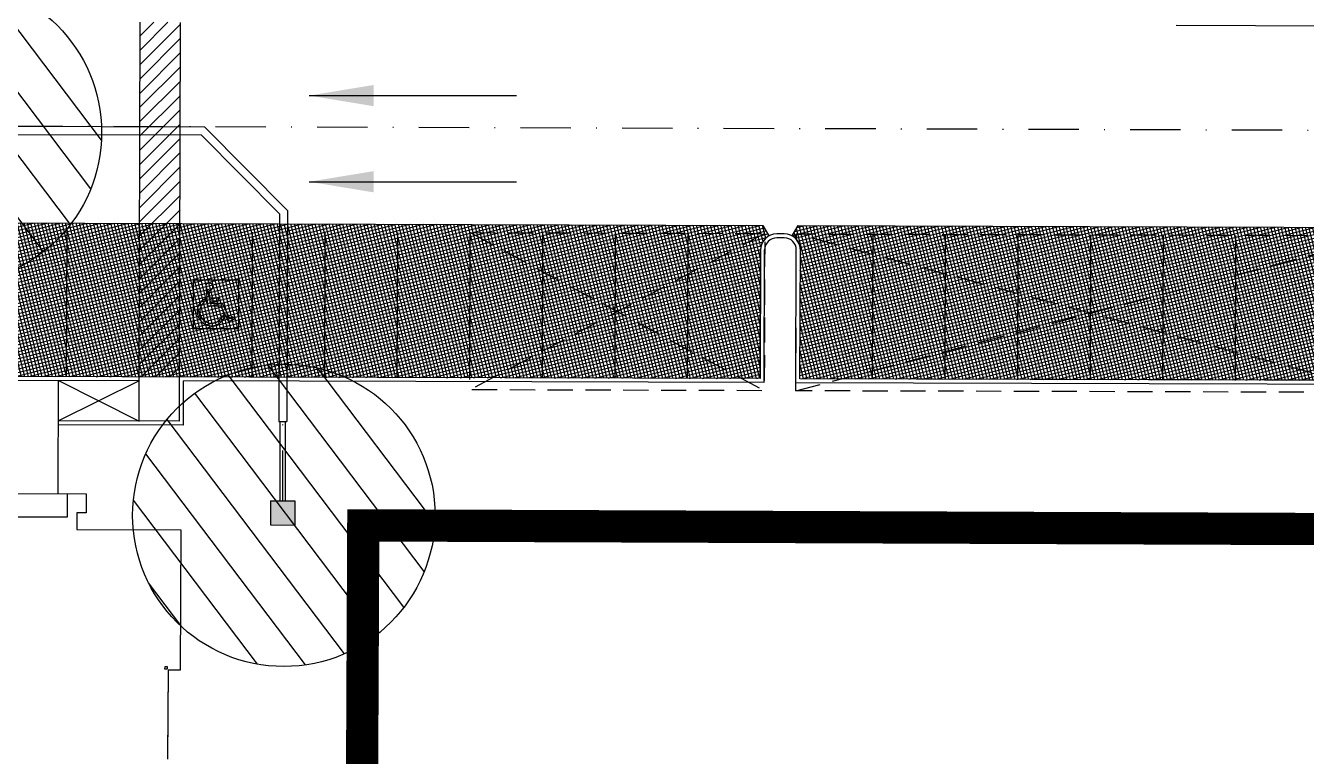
# Model space of a CAD drawing. Header units: feet. Extents: x 26064 to 27719, y 16802 to 28989.
# Drawn here: x 27265.3 to 27424.1, y 17085.6 to 17176.2 of the extents above; entities that cross this region are included whole.
import ezdxf

# ---------------------------------------------------------------- set-up
doc = ezdxf.new("R2010")
doc.units = ezdxf.units.FT
doc.header["$LTSCALE"] = 50
doc.header["$MEASUREMENT"] = 0
for name, pattern in [('CENTERPL', [0.25, 0.125, -0.0625, 0, -0.0625]), ('DASHED', [0.75, 0.5, -0.25]), ('HIDDEN', [0.375, 0.25, -0.125]), ('HIDDEN25', [0.0938, 0.0625, -0.0313])]:
    doc.linetypes.add(name, pattern=pattern)
for name, color, linetype in [('ALT-SD CL', 252, 'CENTERPL'), ('ALT-SD STRUCTURE', 252, 'Continuous'), ('ALT-SD-OUTER', 252, 'Continuous'), ('BUILDING-INTERIOR', 251, 'Continuous'), ('BUILDINGS', 5, 'Continuous'), ('CANOPY', 7, 'HIDDEN25'), ('CL-ROADS', 9, 'CENTERPL'), ('CONC-5INCH-BOUNDS', 251, 'Continuous'), ('CONC-5INCH-HATCH', 251, 'Continuous'), ('CURB-B', 4, 'Continuous'), ('CURB-F', 32, 'Continuous'), ('DEMO-UTILITY', 1, 'Continuous'), ('INLET PROTECTION', 1, 'HIDDEN'), ('PAINT-MARKINGS', 32, 'Continuous'), ('PARKSTRIPES', 32, 'Continuous'), ('SD-OUTER-PRIVATE', 6, 'Continuous'), ('SD-STRUCTURE', 6, 'Continuous'), ('SIDEWALK', 9, 'Continuous')]:
    doc.layers.add(name, color=color, linetype=linetype)
doc.styles.add('ls80', font='simplex', dxfattribs={"oblique": 15, "height": 4})
doc.dimstyles.new('dim', dxfattribs={"dimtxt": 0.18, "dimasz": 0.16, "dimexe": 0.0625, "dimexo": 0.0625, "dimgap": 0.03, "dimtad": 3, "dimdec": 4, "dimzin": 0, "dimdsep": 46, "dimtxsty": 'ls80', "dimcen": 0.09, "dimclrd": 256, "dimclre": 256, "dimclrt": 256, "dimaunit": 1, "dimadec": 4, "dimazin": 0, "dimtfac": 1, "dimtdec": 4, "dimtofl": 0, "dimtmove": 2, "dimatfit": 3, "dimfxl": 0, "dimtolj": 1, "dimtzin": 0, "dimlwd": -1, "dimlwe": -1, "dimarcsym": 0})

# ---------------------------------------------------------------- blocks, each defined once
blk = doc.blocks.new('ADA-marking')
for p, q in [((-2.84, 3), (-2.84, -3)), ((2.84, 3), (-2.84, 3)), ((-1.26, 2.37), (-1.04, -0.16)), ((-0.89, 1.74), (-0.81, 0.79)), ((2.84, -3), (2.84, 3)), ((-1.4, 0.7), (-1.37, 0.35)), ((0.32, 0.79), (-0.81, 0.79)), ((-0.78, 0.47), (-0.75, 0.16)), ((-0.78, 0.47), (0.32, 0.47)), ((-0.75, 0.16), (0.74, 0.16)), ((0.32, 0.47), (0.32, 0.79)), ((0.74, 0.16), (1.68, -1.69)), ((-1.04, -0.16), (0.54, -0.16)), ((0.54, -0.16), (1.53, -2.1)), ((0.81, -1.32), (1, -1.68)), ((1.68, -1.69), (2.14, -1.48)), ((2.14, -1.48), (2.27, -1.77)), ((-2.84, -3), (2.84, -3)), ((1.53, -2.1), (2.27, -1.77))]:
    blk.add_line(p, q)
for centre, radius, start, end in [((-0.85, 2.19), 0.454, 264.3974, 156.5932), ((-0.57, -0.87), 1.77, 117.8826, 332.6359), ((-0.57, -0.87), 1.46, 123.2395, 342.159)]:
    blk.add_arc(centre, radius, start, end)

msp = doc.modelspace()

# ---------------------------------------------------------------- hatches: boundary and pattern name
at = {"layer": 'CONC-5INCH-HATCH'}
h = msp.add_hatch(dxfattribs=at)
h.set_pattern_fill('ANSI37', scale=3.33, angle=329.2625, style=0)
h.set_pattern_definition([(14.2625, (99.4594, -0.35243), (-0.102549323, 0.403420003), []), (104.2625, (99.4594, -0.35243), (-0.403420003, -0.102549323), [])])
edge = h.paths.add_edge_path()
edge.add_line((27356.43768, 17148.40491), (27356.39109, 17132.44327))
edge.add_line((27356.39109, 17132.44327), (27261.3875, 17132.72055))
edge.add_line((27261.3875, 17132.72055), (27261.4342, 17148.72329))
edge.add_arc((27259.43387, 17148.70513), 2.00042, 0.5201659, 74.1236902)
edge.add_line((27259.9811, 17150.62924), (27260.61558, 17151.75863))
edge.add_line((27260.61558, 17151.75863), (27356.72463, 17151.4512))
edge.add_line((27356.72463, 17151.4512), (27357.45879, 17150.14315))
edge.add_arc((27358.43767, 17148.39907), 2, 119.3037869, 179.8327778)
h = msp.add_hatch(dxfattribs=at)
h.set_pattern_fill('ANSI37', scale=3.33, angle=329.2625, style=0)
edge = h.paths.add_edge_path()
edge.add_line((27433.3759, 17151.20601), (27433.31958, 17132.21875))
edge.add_line((27433.31958, 17132.21875), (27361.31868, 17132.42889))
edge.add_line((27361.31868, 17132.42889), (27361.36527, 17148.39053))
edge.add_arc((27359.36528, 17148.39637), 2, 359.8327778, 420.3210206)
edge.add_line((27360.35556, 17150.13399), (27361.09827, 17151.43721))
edge.add_line((27361.09827, 17151.43721), (27433.3759, 17151.20601))
at = {"layer": 'INLET PROTECTION', "linetype": 'Continuous'}
h = msp.add_hatch(dxfattribs=at)
h.set_pattern_fill('ANSI31', scale=37.499998, angle=262.0889784, style=0)
h.set_pattern_definition([(307.088978, (51366.973, -6101.758), (3.7392183, 2.82681806), [])])
edge = h.paths.add_edge_path()
edge.add_arc((27255.98462, 17162.9681), 18.75, 0, 360)
h = msp.add_hatch(dxfattribs=at)
h.set_pattern_fill('ANSI31', scale=37.499998, angle=262.0889784, style=0)
h.set_pattern_definition([(307.088978, (51408.3142, -6149.246), (3.7392183, 2.82681806), [])])
edge = h.paths.add_edge_path()
edge.add_arc((27297.32598, 17115.48002), 18.75, 0, 360)
at = {"layer": 'PAINT-MARKINGS'}
h = msp.add_hatch(dxfattribs=at)
h.set_pattern_fill('ANSI31', scale=10, style=0)
h.paths.add_polyline_path([(27284.51976, 17176.63301), (27279.51978, 17176.6476), (27279.39142, 17132.668), (27284.3914, 17132.65341)])

# ---------------------------------------------------------------- linework, layer by layer
at = {"layer": 'ALT-SD CL', "color": 7}
msp.add_line((27297.18278, 17117.28457), (27297.21148, 17127.11597), dxfattribs=at)
at = {"layer": 'ALT-SD STRUCTURE', "color": 7}
for p, q in [((27295.68279, 17117.28895), (27295.67403, 17114.28896)), ((27295.68279, 17117.28895), (27298.68278, 17117.28019)), ((27298.68278, 17117.28019), (27298.67402, 17114.28021)), ((27295.67403, 17114.28896), (27298.67402, 17114.28021))]:
    msp.add_line(p, q, dxfattribs=at)
msp.add_solid([(27295.68279, 17117.28895), (27298.68278, 17117.28019), (27295.67403, 17114.28896), (27298.67402, 17114.28021)], dxfattribs=at)
at = {"layer": 'ALT-SD-OUTER', "color": 7}
for p, q in [((27296.84978, 17117.28554), (27296.87848, 17127.11694)), ((27297.51578, 17117.2836), (27297.54447, 17127.11499))]:
    msp.add_line(p, q, dxfattribs=at)
at = {"layer": 'BUILDING-INTERIOR', "color": 7, "ltscale": 12}
for p, q in [((27270.48194, 17115.28646), (27270.49342, 17118.13952)), ((27263.19312, 17115.31579), (27270.48194, 17115.28646)), ((27282.58896, 17096.41142), (27282.5903, 17096.74462)), ((27282.83886, 17096.41041), (27282.58896, 17096.41142)), ((27282.5903, 17096.74462), (27282.8402, 17096.74362)), ((27282.8402, 17096.74362), (27282.83886, 17096.41041))]:
    msp.add_line(p, q, dxfattribs=at)
msp.add_lwpolyline([(27260.87217, 17118.17823), (27272.82585, 17118.13013), (27272.81647, 17115.7977), (27271.67108, 17115.80231), (27271.66278, 17113.74061), (27284.53279, 17113.68883), (27284.46272, 17096.27892), (27282.9633, 17096.28495), (27282.91889, 17085.24758)], dxfattribs=at)
at = {"layer": 'BUILDINGS', "color": 7, "flags": 128}
msp.add_lwpolyline([(27260.87217, 17118.17823), (27272.82585, 17118.13013), (27272.81647, 17115.7977), (27271.67108, 17115.80231), (27271.66278, 17113.74061), (27284.53279, 17113.68883), (27284.46272, 17096.27892), (27282.9633, 17096.28495), (27282.92023, 17085.58079)], dxfattribs=at)
at = {"layer": 'CANOPY', "color": 7}
for p, q in [((27356.94363, 17150.44173), (27320.38687, 17131.04834)), ((27320.44378, 17150.54826), (27356.88671, 17130.94182)), ((27360.81431, 17130.93035), (27433.872, 17150.17892)), ((27433.8152, 17130.71729), (27360.87111, 17150.39198))]:
    msp.add_line(p, q, dxfattribs=at)
at = {"layer": 'CANOPY', "color": 7, "flags": 128}
for points in [[(27320.44378, 17150.54826), (27356.94363, 17150.44173), (27356.88671, 17130.94182), (27320.38687, 17131.04834)], [(27360.81431, 17130.93035), (27360.87111, 17150.39198), (27433.872, 17150.17892), (27433.8152, 17130.71729)]]:
    msp.add_lwpolyline(points, close=True, dxfattribs=at)
at = {"layer": 'CL-ROADS', "color": 7}
msp.add_line((27496.7048, 17163.0035), (27150.20272, 17164.11188), dxfattribs=at)
at = {"layer": 'CONC-5INCH-BOUNDS', "color": 7, "flags": 128}
for points in [[(27356.43768, 17148.40491), (27356.39109, 17132.44327), (27261.3875, 17132.72055), (27261.4342, 17148.72329, 0.332672804), (27259.9811, 17150.62924), (27260.61558, 17151.75863), (27356.72463, 17151.4512), (27357.45879, 17150.14315, 0.270424604)], [(27433.3759, 17151.20601), (27433.31958, 17132.21875), (27361.31868, 17132.42889), (27361.36527, 17148.39053, 0.270233814), (27360.35556, 17150.13399), (27361.09827, 17151.43721), (27433.3759, 17151.20601)]]:
    msp.add_lwpolyline(points, format="xyb", close=True, dxfattribs=at)
at = {"layer": 'CURB-B', "color": 7, "flags": 128}
for points in [[(27356.88963, 17131.94181), (27356.93768, 17148.40345)], [(27359.36966, 17149.89636), (27358.44205, 17149.89907)], [(27360.81723, 17131.93035), (27360.86527, 17148.39199)], [(27279.38996, 17132.168), (27279.39142, 17132.668)], [(27279.38996, 17132.168), (27260.88604, 17132.22201)], [(27284.87389, 17126.65197), (27284.88994, 17132.15195)], [(27356.88963, 17131.94181), (27284.88994, 17132.15195)], [(27433.81812, 17131.71729), (27360.81723, 17131.93035)], [(27284.87389, 17126.65197), (27269.37395, 17126.69721)]]:
    msp.add_lwpolyline(points, dxfattribs=at)
for points in [[(27358.44205, 17149.89907, 0.414213562), (27356.93768, 17148.40345)], [(27360.86527, 17148.39199, 0.414213562), (27359.36966, 17149.89636)]]:
    msp.add_lwpolyline(points, format="xyb", dxfattribs=at)
at = {"layer": 'CURB-F', "color": 7}
for p, q in [((27496.77055, 17175.97195), (27407.95875, 17176.23115)), ((27359.37112, 17150.39636), (27358.44351, 17150.39907)), ((27356.39109, 17132.44327), (27356.43768, 17148.40491)), ((27361.31868, 17132.42889), (27361.36527, 17148.39053)), ((27356.39109, 17132.44327), (27261.3875, 17132.72055)), ((27284.37535, 17127.15343), (27284.3914, 17132.65341)), ((27433.31958, 17132.21875), (27361.31868, 17132.42889)), ((27284.37535, 17127.15343), (27269.37541, 17127.19721))]:
    msp.add_line(p, q, dxfattribs=at)
for centre, start, end in [((27358.43767, 17148.39907), 89.8327778, 179.8327778), ((27359.36528, 17148.39637), 359.8327778, 89.8327778)]:
    msp.add_arc(centre, 2, start, end, dxfattribs=at)
at = {"layer": 'DEMO-UTILITY', "color": 1, "linetype": 'DASHED', "const_width": 4}
for points in [[(27139.07639, 16837.55616), (27136.77996, 16836.40038), (27176.86763, 16836.40038), (27177.08777, 16899.81834), (27306.13781, 16899.37037), (27307.17391, 17114.23636), (27497.1933, 17113.50827), (27496.89571, 17057.7123), (27575.39252, 17057.1509), (27578.04835, 18013.41051), (27578.04835, 18043.90918), (26750.68492, 18040.58724), (26748.26576, 18022.94146), (26393.41176, 18022.94146)], [(26551.80235, 16901.98887), (27136.77996, 16899.95826), (27136.77996, 16836.40038), (27176.86763, 16836.40038), (27177.08777, 16899.81834), (27306.13781, 16899.37037), (27307.17391, 17114.23636), (27497.1933, 17113.50827), (27496.89571, 17057.7123), (27575.39252, 17057.1509), (27575.39252, 17057.1509)]]:
    msp.add_lwpolyline(points, dxfattribs=at)
at = {"layer": 'INLET PROTECTION', "color": 7, "linetype": 'Continuous'}
for centre in [(27255.98462, 17162.9681), (27297.32598, 17115.48002)]:
    msp.add_circle(centre, 18.75, dxfattribs=at)
at = {"layer": 'PAINT-MARKINGS', "color": 7}
for p, q in [((27279.39142, 17132.668), (27279.51978, 17176.6476)), ((27284.3914, 17132.65341), (27284.51976, 17176.63301))]:
    msp.add_line(p, q, dxfattribs=at)
at = {"layer": 'PARKSTRIPES', "color": 7}
for p, q in [((27270.39146, 17132.69427), (27270.444, 17150.69419)), ((27293.39136, 17132.62714), (27293.4439, 17150.62706)), ((27302.39132, 17132.60087), (27302.44386, 17150.6008)), ((27311.39129, 17132.57461), (27311.44382, 17150.57453)), ((27320.39125, 17132.54834), (27320.44378, 17150.54826)), ((27329.39121, 17132.52207), (27329.44374, 17150.52199)), ((27338.39117, 17132.4958), (27338.44371, 17150.49573)), ((27347.39113, 17132.46954), (27347.44367, 17150.46946)), ((27370.32262, 17132.39266), (27370.37515, 17150.39259)), ((27379.32255, 17132.35644), (27379.37508, 17150.35638)), ((27388.32248, 17132.32023), (27388.37502, 17150.32016)), ((27397.32241, 17132.28401), (27397.37495, 17150.28394)), ((27406.32235, 17132.24779), (27406.37488, 17150.24773)), ((27415.32228, 17132.21158), (27415.37481, 17150.21151))]:
    msp.add_line(p, q, dxfattribs=at)
at = {"layer": 'SD-OUTER-PRIVATE', "color": 7}
for p, q in [((27287.10796, 17162.62478), (27257.47901, 17162.71125)), ((27287.52509, 17163.62356), (27257.48193, 17163.71125)), ((27287.10796, 17162.62478), (27296.7867, 17152.88938)), ((27287.52509, 17163.62356), (27297.7879, 17153.30067)), ((27297.7879, 17153.30067), (27297.71147, 17127.11451)), ((27296.7867, 17152.88938), (27296.71148, 17127.11743)), ((27296.71148, 17127.11743), (27297.71147, 17127.11451))]:
    msp.add_line(p, q, dxfattribs=at)
at = {"layer": 'SIDEWALK', "color": 7}
for p, q in [((27269.349, 17118.14688), (27269.39001, 17132.19719)), ((27279.38996, 17132.168), (27269.37541, 17127.19721)), ((27269.39001, 17132.19719), (27279.37537, 17127.16802)), ((27279.37537, 17127.16802), (27279.38996, 17132.168))]:
    msp.add_line(p, q, dxfattribs=at)

# ---------------------------------------------------------------- block references
at = {"layer": 'PAINT-MARKINGS', "color": 7}
msp.add_blockref('ADA-marking', (27288.91765, 17141.64023), dxfattribs=at)

# ---------------------------------------------------------------- leaders
at = {"layer": 'SD-STRUCTURE', "color": 7}
for points in [[(27300.45495, 17167.54958), (27326.18269, 17167.54958)], [(27300.45495, 17156.86308), (27326.18269, 17156.86308)]]:
    msp.add_leader(points, dimstyle='dim', override={"dimscale": 50, "dimtad": 0, "dimpost": "'"}, dxfattribs=at)

doc.saveas('drawing.dxf')
